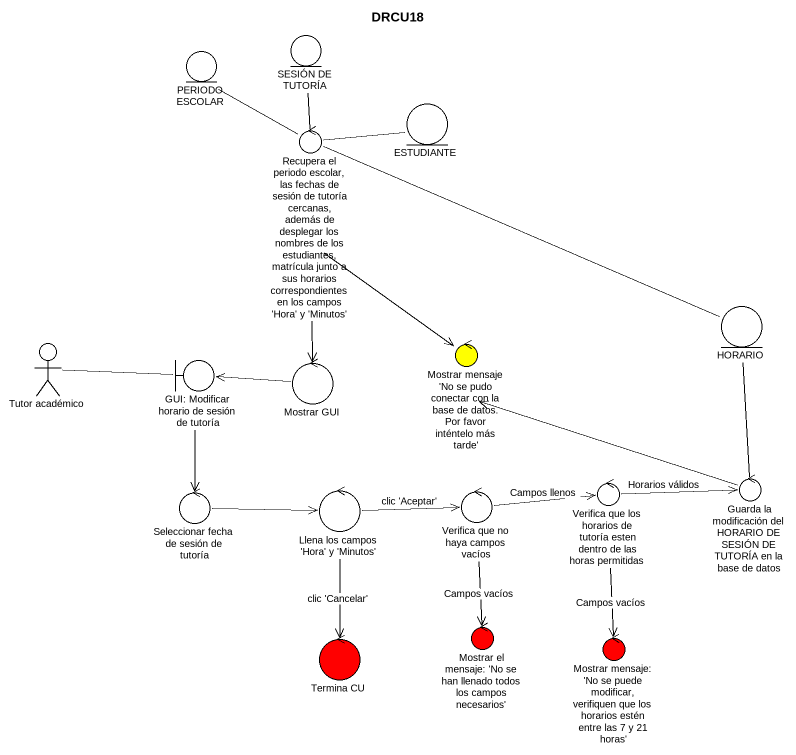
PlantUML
@startuml
title DRCU18
entity "PERIODO ESCOLAR" as PERIODO_ESCOLAR
entity "SESIÓN DE TUTORÍA" as SESIÓN_DE_TUTORÍA
entity ESTUDIANTE
control "Recupera el periodo escolar, las fechas de sesión de tutoría cercanas, además de desplegar los nombres de los estudiantes, matrícula junto a sus horarios correspondientes en los campos 'Hora' y 'Minutos'" as Recupera_el_periodo_escolar
entity HORARIO
actor "Tutor académico" as Tutor_académico
boundary "GUI: Modificar horario de sesión de tutoría" as GUI_Modificar_horario_de
control "Mostrar mensaje 'No se pudo conectar con la base de datos. Por favor inténtelo más tarde'" as Mostrar_mensaje_No_se_pudo #FFFF00
control "Mostrar GUI" as Mostrar_GUI
control "Verifica que los horarios de tutoría esten dentro de las horas permitidas" as Verifica_que_los_horarios
control "Guarda la modificación del HORARIO DE SESIÓN DE TUTORÍA en la base de datos" as Guarda_la_modificación_del
control "Seleccionar fecha de sesión de tutoría" as Seleccionar_fecha_de_sesión
control "Llena los campos 'Hora' y 'Minutos'" as Llena_los_campos_Hora_y
control "Verifica que no haya campos vacíos" as Verifica_que_no_haya_campos
control "Termina CU" as Termina_CU #FF0000
control "Mostrar el mensaje: 'No se han llenado todos los campos necesarios'" as Mostrar_el_mensaje_No_se #FF0000
control "Mostrar mensaje: 'No se puede modificar, verifiquen que los horarios estén entre las 7 y 21 horas'" as Mostrar_mensaje_No_se_puede #FF0000
PERIODO_ESCOLAR -- Recupera_el_periodo_escolar
SESIÓN_DE_TUTORÍA -- Recupera_el_periodo_escolar
ESTUDIANTE -- Recupera_el_periodo_escolar
Recupera_el_periodo_escolar --> Mostrar_mensaje_No_se_pudo
Recupera_el_periodo_escolar --> Mostrar_GUI
HORARIO -left- Recupera_el_periodo_escolar
Tutor_académico -right- GUI_Modificar_horario_de
GUI_Modificar_horario_de --> Seleccionar_fecha_de_sesión
Mostrar_GUI -left-> GUI_Modificar_horario_de
Verifica_que_los_horarios -right-> Guarda_la_modificación_del : Horarios válidos
Verifica_que_los_horarios --> Mostrar_mensaje_No_se_puede : Campos vacíos
Guarda_la_modificación_del -up- HORARIO
Guarda_la_modificación_del -left-> Mostrar_mensaje_No_se_pudo
Seleccionar_fecha_de_sesión -right-> Llena_los_campos_Hora_y
Llena_los_campos_Hora_y -right-> Verifica_que_no_haya_campos : clic 'Aceptar'
Llena_los_campos_Hora_y --> Termina_CU : clic 'Cancelar'
Verifica_que_no_haya_campos -right-> Verifica_que_los_horarios : Campos llenos
Verifica_que_no_haya_campos --> Mostrar_el_mensaje_No_se : Campos vacíos
@enduml
